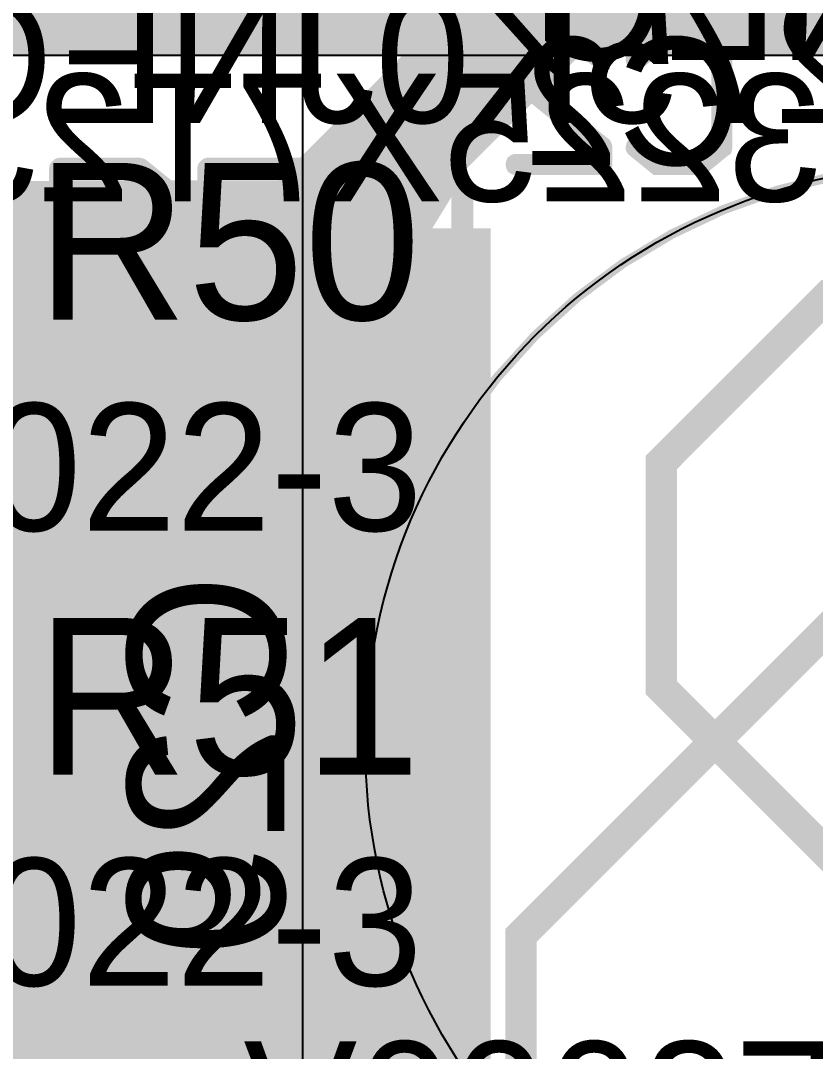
# Model space of a CAD drawing. Extents: x -2 to 260, y -54 to 137.
# Drawn here: x 201 to 213.67, y 52.88 to 69.31 of the extents above; entities that cross this region are included whole.
import ezdxf
from ezdxf.enums import TextEntityAlignment as Align

# ---------------------------------------------------------------- set-up
doc = ezdxf.new("R2010")
doc.units = 0
doc.header["$MEASUREMENT"] = 0
for name, color, linetype in [('ASSEMBLY_OUTLINES_BTM', 191, 'CONTINUOUS'), ('ASSEMBLY_OUTLINES_TOP', 102, 'CONTINUOUS'), ('ASSEMBLY_PART_NUMBERS_BTM', 191, 'CONTINUOUS'), ('ASSEMBLY_PART_NUMBERS_TOP', 102, 'CONTINUOUS'), ('GENERATED_SILKSCREEN_BTM', 255, 'CONTINUOUS'), ('GENERATED_SILKSCREEN_TOP', 140, 'CONTINUOUS'), ('PLACEMENT_OUTLINES_BTM', 222, 'CONTINUOUS'), ('PLANE_DATA_LAYER_BOTTOM', 230, 'CONTINUOUS'), ('PLANE_SHAPES_LAYER_BOTTOM', 230, 'CONTINUOUS'), ('SILKSCREEN_OUTLINES_BTM', 211, 'CONTINUOUS'), ('SILKSCREEN_REF_DES_BTM', 211, 'CONTINUOUS'), ('SILKSCREEN_REF_DES_TOP', 150, 'CONTINUOUS'), ('TRACES_LAYER_BOTTOM', 230, 'CONTINUOUS'), ('TRACES_LAYER_TOP', 150, 'CONTINUOUS')]:
    doc.layers.add(name, color=color, linetype=linetype)
doc.styles.add('VERIBEST_GERBER_0', font='txt')

msp = doc.modelspace()

# ---------------------------------------------------------------- hatches: boundary and pattern name
at = {"layer": 'PLANE_DATA_LAYER_BOTTOM'}
h = msp.add_hatch(color=256, dxfattribs=at)
h.paths.add_polyline_path([(215, 72.9262, -0.414213562), (214.9238, 72.85), (213.75, 72.85, 0.414213562), (213.05, 72.15), (213.05, 69.85, 0.414213562), (213.75, 69.15), (214.9238, 69.15, -0.414213562), (215, 69.0738), (215, 68.8262, -0.414213562), (214.9238, 68.75), (199.5762, 68.75, -0.414213562), (199.5, 68.8262), (199.5, 76.749996), (199.499997, 76.750001), (197.750002, 78.499998, 0.207684346), (197.749996, 78.5), (192.000004, 78.5, 0.207684346), (191.999998, 78.499998), (190.250002, 76.750002), (190.25, 76.749996), (190.25, 69.8262, -0.414213562), (190.1738, 69.75), (171.4262, 69.75, -0.414213562), (171.35, 69.8262), (171.35, 71, 0.414213562), (170.65, 71.7), (168.35, 71.7, 0.414213562), (167.65, 71), (167.65, 69.8262, -0.414213562), (167.5738, 69.75), (162.1762, 69.75, -0.414213562), (162.1, 69.8262), (162.1, 71, 0.414213562), (161.4, 71.7), (159.1, 71.7, 0.414213562), (158.4, 71), (158.4, 69.8262, -0.414213562), (158.3238, 69.75), (133.9262, 69.75, -0.414213562), (133.85, 69.8262), (133.85, 70.75, 0.414213562), (133.15, 71.45), (130.85, 71.45, 0.414213562), (130.15, 70.75), (130.15, 69.8262, -0.414213562), (130.0738, 69.75), (123.4262, 69.75, -0.414213562), (123.35, 69.8262), (123.35, 70.75, 0.414213562), (122.65, 71.45), (120.35, 71.45, 0.414213562), (119.65, 70.75), (119.65, 69.549999, 0.035735183), (119.657133, 69.450323, -0.035737133), (119.65791, 69.439472), (119.65791, 69.439471, -0.198909956), (119.635592, 69.38559), (98.750002, 48.500002), (98.75, 48.499996), (98.750002, 29.281565), (98.750002, 29.281564, -0.198909956), (98.727684, 29.227683), (93.000002, 23.500002), (93, 23.499996), (93, 12.5762, -0.414213562), (92.9238, 12.5), (89.5762, 12.5, -0.414213562), (89.5, 12.5762), (89.5, 23.499996), (89.499997, 23.500001), (83.77232, 29.227678, -0.198909956), (83.750002, 29.281559), (83.750002, 29.28156), (83.75, 46.499996), (83.749997, 46.500001), (60.500002, 69.749998, 0.207684346), (60.499996, 69.75), (57.4262, 69.75, -0.414213562), (57.35, 69.8262), (57.35, 70.75, 0.414213562), (56.65, 71.45), (54.35, 71.45, 0.414213562), (53.65, 70.75), (53.65, 69.826201, -0.414213562), (53.5738, 69.750001), (48.4262, 69.750001, -0.414213562), (48.35, 69.826201), (48.35, 70.75, 0.414213562), (47.65, 71.45), (45.35, 71.45, 0.414213562), (44.65, 70.75), (44.65, 69.826202, -0.414213562), (44.5738, 69.750002), (43.53156, 69.750002, -0.198913366), (43.477678, 69.77232), (43.02232, 70.227678, -0.198909956), (43.000002, 70.281559), (43.000002, 91.218441, -0.198909956), (43.02232, 91.272322), (43.727678, 91.97768, -0.198913366), (43.78156, 91.999998), (44.3238, 91.999998, -0.414213562), (44.4, 91.923798), (44.4, 90.75, 0.414213562), (45.1, 90.05), (47.4, 90.05, 0.414213562), (48.1, 90.75), (48.1, 91.923798, -0.414213562), (48.1762, 91.999998), (53.5738, 91.999998, -0.414213562), (53.65, 91.923798), (53.65, 90.75, 0.414213562), (54.35, 90.05), (56.65, 90.05, 0.414213562), (57.35, 90.75), (57.35, 91.923798, -0.414213562), (57.4262, 91.999998), (64.797837, 91.999998), (81, 91.999999), (81.5738, 91.999999, -0.414213562), (81.65, 91.923799), (81.65, 91, 0.414213562), (82.35, 90.3), (84.65, 90.3, 0.414213562), (85.35, 91), (85.35, 91.923799, -0.414213562), (85.4262, 91.999999), (92.0738, 91.999999, -0.414213562), (92.15, 91.923799), (92.15, 91, 0.414213562), (92.85, 90.3), (95.15, 90.3, 0.414213562), (95.85, 91), (95.85, 91.923799, -0.414213562), (95.9262, 91.999999), (119.5738, 91.999999, -0.414213562), (119.65, 91.923799), (119.65, 91, 0.414213562), (120.35, 90.3), (122.65, 90.3, 0.414213562), (123.35, 91), (123.35, 91.923799, -0.414213562), (123.4262, 91.999999), (130.0738, 91.999999, -0.414213562), (130.15, 91.923799), (130.15, 91, 0.414213562), (130.85, 90.3), (133.15, 90.3, 0.414213562), (133.85, 91), (133.85, 91.923799, -0.414213562), (133.9262, 91.999999), (140.797837, 91.999999), (158.3238, 92, -0.414213562), (158.4, 91.9238), (158.4, 91, 0.414213562), (159.1, 90.3), (161.4, 90.3, 0.414213562), (162.1, 91), (162.1, 91.9238, -0.414213562), (162.1762, 92), (167.8238, 92, -0.414213562), (167.9, 91.9238), (167.9, 91, 0.414213562), (168.6, 90.3), (170.9, 90.3, 0.414213562), (171.6, 91), (171.6, 91.9238, -0.414213562), (171.6762, 92), (190.249996, 92, 0.207684346), (190.250002, 92.000002), (193.227679, 94.977682, -0.198913366), (193.281561, 95), (198.71844, 94.999998, -0.198913366), (198.772322, 94.97768), (201.22768, 92.522322, -0.198909956), (201.249998, 92.468441), (201.249998, 92.46844), (201.25, 87.000004), (201.250003, 86.999999), (209, 79.25), (209.749998, 78.500002, 0.207684346), (209.750004, 78.5), (214.21844, 78.499998, -0.198913366), (214.272322, 78.47768), (214.977682, 77.77232, -0.198909956), (215, 77.718439)], flags=0)
h.paths.add_polyline_path([(64.797837, 81, -1), (75.202163, 81, -1)], flags=0)
h.paths.add_polyline_path([(89.98, 14.19, -1), (92.68, 14.19, -1)], flags=0)
h.paths.add_polyline_path([(89.98, 18, -1), (92.68, 18, -1)], flags=0)
h.paths.add_polyline_path([(89.98, 21.81, -1), (92.68, 21.81, -1)], flags=0)
h.paths.add_polyline_path([(96.999998, 65.249998), (97, 65.250004), (97, 68.249996), (96.999997, 68.250001), (95.622318, 69.62768, -0.198909956), (95.6, 69.681561), (95.6, 70.75, 0.414213562), (94.9, 71.45), (92.6, 71.45, 0.414213562), (91.9, 70.75), (91.9, 69.8262, -0.414213562), (91.8238, 69.75), (86.1762, 69.75, -0.414213562), (86.1, 69.8262), (86.1, 70.75, 0.414213562), (85.4, 71.45), (83.1, 71.45, 0.414213562), (82.4, 70.75), (82.4, 69.8262, -0.414213562), (82.3238, 69.75), (81.000008, 69.75, 0.414213562), (81, 69.749992), (81, 69.250008, 0.414213562), (81.000008, 69.25), (82.316036, 69.249998, -0.414213562), (82.392236, 69.173798), (82.392236, 69.173797, -0.198909956), (82.369918, 69.119916), (81.000002, 67.750002), (81, 67.749996), (81, 65.250004), (81.000003, 65.249999), (82.499998, 63.750002, 0.207684346), (82.500004, 63.75), (85.4238, 63.75, -0.414213562), (85.5, 63.6738), (85.5, 53.500008, 0.414213562), (85.500008, 53.5), (92.749992, 53.5, 0.414213562), (92.75, 53.500008), (92.75, 63.6738, -0.414213562), (92.8262, 63.75), (95.499996, 63.75, 0.207684346), (95.500002, 63.750002)], flags=0)
h.paths.add_polyline_path([(102.797837, 81, -1), (113.202163, 81, -1)], flags=0)
h.paths.add_polyline_path([(140.797837, 81, -1), (151.202163, 81, -1)], flags=0)
h.paths.add_polyline_path([(173.797837, 81, -1), (184.202163, 81, -1)], flags=0)
h.paths.add_polyline_path([(209, 71, -1), (212.5, 71, -1)], flags=0)
h.paths.add_polyline_path([(213.1, 73.15, 0.414213562), (213.8, 73.85), (213.8, 75.15, 0.414213562), (213.1, 75.85), (209.9, 75.85, 0.414213562), (209.2, 75.15), (209.2, 73.85, 0.414213562), (209.9, 73.15)], flags=0)
h = msp.add_hatch(color=256, dxfattribs=at)
h.paths.add_polyline_path([(208.5, 52.5762, -0.414213562), (208.4238, 52.5), (202.000004, 52.5, 0.207684346), (201.999998, 52.499998), (198.272322, 48.77232, -0.198913366), (198.21844, 48.750002), (186.750004, 48.75, 0.207684346), (186.749998, 48.749998), (179.772321, 41.772318, -0.198913366), (179.718439, 41.75), (121.30525, 41.75, -0.273000489), (121.238553, 41.789349, 0.58997023), (114.761447, 41.789349, -0.273000489), (114.69475, 41.75), (102.5762, 41.75, -0.414213562), (102.5, 41.8262), (102.500002, 48.46844), (102.500002, 48.468441, -0.198909956), (102.52232, 48.522322), (115.227678, 61.22768, -0.198913366), (115.28156, 61.249998), (124.9, 61.249999), (125.0738, 61.249999, -0.414213562), (125.15, 61.173799), (125.15, 60, 0.414213562), (125.85, 59.3), (128.15, 59.3, 0.414213562), (128.85, 60), (128.85, 61.1738, -0.414213562), (128.9262, 61.25), (132.249996, 61.25, 0.207684346), (132.250002, 61.250002), (137.477679, 66.477682, -0.198913366), (137.531561, 66.5), (155.468438, 66.5, -0.198913366), (155.52232, 66.477682), (160.749998, 61.250002, 0.207684346), (160.750004, 61.25), (163.0738, 61.25, -0.414213562), (163.15, 61.1738), (163.15, 60, 0.414213562), (163.85, 59.3), (166.15, 59.3, 0.414213562), (166.85, 60), (166.85, 61.1738, -0.414213562), (166.9262, 61.25), (170.249996, 61.25, 0.207684346), (170.250002, 61.250002), (174.977679, 65.977682, -0.198913366), (175.031561, 66), (208.4238, 66, -0.414213562), (208.5, 65.9238)], flags=0)
h.paths.add_polyline_path([(104.3, 48, -1), (111.7, 48, -1)], flags=0)
h.paths.add_polyline_path([(124.9, 57, -1), (129.1, 57, -1)], flags=0)
h.paths.add_polyline_path([(140.75, 48, -1), (151.25, 48, -1)], flags=0)
h.paths.add_polyline_path([(162.9, 57, -1), (167.1, 57, -1)], flags=0)
at = {"layer": 'PLANE_SHAPES_LAYER_BOTTOM'}
msp.add_hatch(color=256, dxfattribs=at).paths.add_polyline_path([(215, 68.75), (199.5, 68.75), (199.5, 78.5), (214.25, 78.5), (215, 77.75)], flags=0)
h = msp.add_hatch(color=256, dxfattribs=at)
h.paths.add_polyline_path([(208.5, 59), (198.25, 48.75), (179.75, 48.75), (179.75, 41.75), (102.5, 41.75), (102.5, 48.5), (115.25, 61.25), (208.5, 61.25)])
h.paths.add_polyline_path([(140.75, 48, -1), (151.25, 48, -1)], flags=0)

# ---------------------------------------------------------------- linework, layer by layer
at = {"layer": 'ASSEMBLY_OUTLINES_BTM'}
msp.add_circle((215.75, 57.75), 9.25, dxfattribs=at)
at = {"layer": 'ASSEMBLY_OUTLINES_TOP'}
msp.add_lwpolyline([(30.5, -7), (30.5, 128), (205.5, 128), (205.5, -7)], close=True, dxfattribs=at)
at = {"layer": 'GENERATED_SILKSCREEN_BTM'}
for points, const_width in [([(209.214256, 68.997328), (208.87288, 68.718944), (208.866784, 68.708784), (208.864752, 68.700656), (208.860688, 68.69456), (208.858656, 68.686432), (208.858656, 68.408048), (208.860688, 68.39992), (208.864752, 68.387728), (208.866784, 68.377568), (208.87288, 68.373504), (210.226192, 67.274192), (210.226192, 67.056768), (208.899296, 67.056768), (208.885072, 67.052704), (208.87288, 67.044576), (208.866784, 67.030352), (208.864752, 67.014096), (208.866784, 66.999872), (208.87288, 66.985648), (208.885072, 66.97752), (208.899296, 66.973456), (210.268864, 66.973456), (210.28512, 66.97752), (210.29528, 66.98768), (210.30544, 66.99784), (210.309504, 67.014096), (210.309504, 67.29248), (210.307472, 67.298576), (210.303408, 67.3128), (210.299344, 67.318896), (210.297312, 67.32296), (210.291216, 67.327024), (208.939936, 68.428368), (208.939936, 68.666112), (209.256928, 68.922144), (209.913264, 68.922144), (210.24448, 68.651888), (210.258704, 68.647824), (210.272928, 68.649856), (210.28512, 68.655952), (210.29528, 68.668144), (210.301376, 68.680336), (210.303408, 68.69456), (210.301376, 68.708784), (210.297312, 68.71488), (210.291216, 68.718944), (209.94984, 68.997328), (209.941712, 68.99936), (209.937648, 69.001392), (209.933584, 69.003424), (209.925456, 69.005456), (209.240672, 69.005456), (209.232544, 69.003424), (209.22848, 69.001392), (209.222384, 68.99936), (209.214256, 68.997328)], 0.254), ([(211.866016, 66.981584), (212.207392, 67.259968), (212.217552, 67.266064), (212.219584, 67.274192), (212.223648, 67.28232), (212.22568, 67.29248), (212.22568, 68.686432), (212.223648, 68.696592), (212.219584, 68.70472), (212.21552, 68.708784), (212.213488, 68.712848), (212.209424, 68.718944), (211.866016, 68.997328), (211.85992, 68.99936), (211.853824, 69.001392), (211.851792, 69.003424), (211.843664, 69.005456), (211.15888, 69.005456), (211.14872, 69.003424), (211.144656, 69.001392), (211.13856, 68.99936), (211.132464, 68.997328), (210.789056, 68.718944), (210.780928, 68.708784), (210.776864, 68.692528), (210.778896, 68.680336), (210.78296, 68.670176), (210.789056, 68.662048), (210.799216, 68.65392), (210.809376, 68.647824), (210.819536, 68.645792), (210.829696, 68.645792), (210.837824, 68.651888), (211.173104, 68.922144), (211.82944, 68.922144), (212.142368, 68.666112), (212.142368, 67.3128), (211.82944, 67.056768), (211.173104, 67.056768), (210.837824, 67.327024), (210.829696, 67.331088), (210.819536, 67.33312), (210.809376, 67.331088), (210.799216, 67.324992), (210.789056, 67.316864), (210.78296, 67.306704), (210.778896, 67.294512), (210.776864, 67.28232), (210.780928, 67.270128), (210.789056, 67.259968), (211.132464, 66.981584), (211.140592, 66.97752), (211.142624, 66.975488), (211.14872, 66.975488), (211.150752, 66.973456), (211.152784, 66.973456), (211.15888, 66.973456), (211.843664, 66.973456), (211.851792, 66.975488), (211.85992, 66.97752), (211.866016, 66.981584)], 0.254), ([(205.19, 59.71875), (204.8475, 60.13875), (204.84, 60.15125), (204.83, 60.15375), (204.82, 60.15875), (204.8075, 60.16125), (203.0925, 60.16125), (203.08, 60.15875), (203.07, 60.15375), (203.065, 60.14875), (203.06, 60.14625), (203.0525, 60.13875), (202.71, 59.71875), (202.7075, 59.71125), (202.705, 59.70375), (202.7025, 59.70125), (202.7, 59.69125), (202.7, 58.84875), (202.7025, 58.83625), (202.705, 58.83125), (202.7075, 58.82375), (202.71, 58.81625), (203.0525, 58.39375), (203.065, 58.38375), (203.085, 58.37875), (203.0975, 58.38125), (203.1125, 58.38625), (203.1225, 58.39375), (203.1325, 58.40625), (203.14, 58.41875), (203.1425, 58.43125), (203.1425, 58.44375), (203.135, 58.45375), (202.8025, 58.86625), (202.8025, 59.67375), (203.1175, 60.05875), (204.7825, 60.05875), (205.0975, 59.67375), (205.0975, 58.86625), (204.765, 58.45375), (204.76, 58.44375), (204.7575, 58.43125), (204.76, 58.41875), (204.7675, 58.40625), (204.7775, 58.39375), (204.79, 58.38625), (204.8025, 58.38125), (204.82, 58.37875), (204.835, 58.38375), (204.8475, 58.39375), (205.19, 58.81625), (205.195, 58.82625), (205.1975, 58.82875), (205.1975, 58.83625), (205.2, 58.83875), (205.2, 58.84125), (205.2, 58.84875), (205.2, 59.69125), (205.1975, 59.70125), (205.195, 59.71125), (205.19, 59.71875)], 0.25), ([(202.71, 56.45625), (203.0525, 56.03625), (203.065, 56.02875), (203.075, 56.02625), (203.0825, 56.02125), (203.0925, 56.01875), (203.435, 56.01875), (203.4425, 56.02125), (203.46, 56.02625), (203.4725, 56.02875), (203.4775, 56.03625), (204.83, 57.70125), (205.0975, 57.70125), (205.0975, 56.06875), (205.1025, 56.05125), (205.1125, 56.03625), (205.13, 56.02875), (205.15, 56.02625), (205.1675, 56.02875), (205.185, 56.03625), (205.195, 56.05125), (205.2, 56.06875), (205.2, 57.75375), (205.195, 57.77375), (205.1825, 57.78625), (205.17, 57.79875), (205.15, 57.80375), (204.8075, 57.80375), (204.8, 57.80125), (204.7825, 57.79625), (204.775, 57.79125), (204.77, 57.78625), (204.765, 57.78125), (203.41, 56.11875), (203.1175, 56.11875), (202.8025, 56.50875), (202.8025, 57.31625), (203.135, 57.72375), (203.14, 57.74125), (203.1375, 57.75625), (203.13, 57.77375), (203.115, 57.78375), (203.1, 57.79375), (203.0825, 57.79625), (203.065, 57.79375), (203.0525, 57.78125), (202.71, 57.36125), (202.7075, 57.35125), (202.705, 57.34375), (202.7025, 57.34125), (202.7, 57.33125), (202.7, 56.48875), (202.7025, 56.47875), (202.7025, 56.47625), (202.705, 56.47375), (202.7075, 56.46625), (202.71, 56.45625)], 0.25), ([(205.19, 54.99875), (204.8475, 55.41875), (204.835, 55.43125), (204.82, 55.43375), (204.8025, 55.43125), (204.785, 55.42125), (204.7725, 55.41125), (204.7625, 55.39375), (204.76, 55.37875), (204.765, 55.36125), (205.0975, 54.95375), (205.0975, 54.14625), (204.7825, 53.75625), (203.885, 53.75625), (204.16, 54.09625), (204.165, 54.10625), (204.1675, 54.10875), (204.17, 54.11625), (204.17, 54.12625), (204.17, 54.96875), (204.17, 54.97875), (204.165, 54.99375), (204.16, 54.99875), (203.82, 55.41875), (203.8175, 55.42375), (203.8125, 55.42875), (203.805, 55.43375), (203.7875, 55.43875), (203.7775, 55.44125), (203.0925, 55.44125), (203.08, 55.43875), (203.07, 55.43375), (203.0625, 55.42875), (203.06, 55.42375), (203.0525, 55.41875), (202.71, 54.99875), (202.7075, 54.98875), (202.705, 54.98125), (202.7025, 54.97875), (202.7, 54.96875), (202.7, 54.12625), (202.7025, 54.11625), (202.7025, 54.11375), (202.705, 54.11125), (202.7075, 54.10375), (202.71, 54.09375), (203.0525, 53.67375), (203.065, 53.66625), (203.075, 53.66375), (203.0825, 53.65875), (203.0925, 53.65625), (204.8075, 53.65625), (204.815, 53.65875), (204.8325, 53.66375), (204.8375, 53.66625), (204.8475, 53.67375), (205.19, 54.09375), (205.195, 54.10625), (205.1975, 54.10875), (205.1975, 54.11375), (205.2, 54.11875), (205.2, 54.12125), (205.2, 54.12625), (205.2, 54.96875), (205.1975, 54.97875), (205.195, 54.98875), (205.19, 54.99875)], 0.25), ([(203.1175, 55.33875), (203.7525, 55.33875), (204.07, 54.95375), (204.07, 54.14625), (203.7525, 53.75625), (203.1175, 53.75625), (202.8025, 54.14625), (202.8025, 54.95375), (203.1175, 55.33875)], 0.25)]:
    msp.add_lwpolyline(points, dxfattribs=dict(at, const_width=const_width))
at = {"layer": 'GENERATED_SILKSCREEN_BTM', "const_width": 0.15}
msp.add_lwpolyline([(206.5, 57.75, -1), (225, 57.75, -1)], format="xyb", close=True, dxfattribs=at)
msp.add_lwpolyline([(206.5, 57.75, -1), (225, 57.75, -1)], format="xyb", close=True, dxfattribs=at)
at = {"layer": 'GENERATED_SILKSCREEN_TOP', "const_width": 0.25}
for points in [[(203.35625, 66.0475), (203.36375, 66.0525), (203.36625, 66.065), (203.37375, 66.0775), (203.37375, 66.09), (203.37375, 66.605), (203.37375, 66.6175), (203.36625, 66.625), (203.36625, 66.6325), (203.36375, 66.635), (203.36125, 66.6375), (203.35625, 66.6425), (202.93125, 66.9875), (202.91875, 66.9925), (202.90875, 66.995), (202.89875, 66.9975), (201.63875, 66.9975), (201.61625, 66.9925), (201.60125, 66.98), (201.58875, 66.965), (201.58375, 66.9475), (201.58375, 64.5475), (201.58875, 64.5275), (201.60125, 64.515), (201.61625, 64.5075), (201.63375, 64.505), (201.65375, 64.5075), (201.67125, 64.515), (201.68375, 64.5275), (201.68875, 64.5475), (201.68875, 65.6975), (202.86375, 65.6975), (203.27375, 64.5325), (203.28375, 64.515), (203.30125, 64.505), (203.32125, 64.5025), (203.33625, 64.5075), (203.35125, 64.515), (203.36375, 64.5275), (203.37125, 64.545), (203.36625, 64.565), (202.95625, 65.73), (203.35625, 66.0475)], [(201.68875, 66.895), (202.88375, 66.895), (203.27375, 66.58), (203.27375, 66.115), (202.88375, 65.7975), (201.68875, 65.7975), (201.68875, 66.895)], [(204.41875, 66.1375), (204.40875, 66.135), (204.40125, 66.1325), (204.39125, 66.1275), (204.05125, 65.8525), (204.05125, 66.895), (205.68375, 66.895), (205.70125, 66.9), (205.71625, 66.91), (205.72375, 66.9275), (205.72625, 66.945), (205.72375, 66.965), (205.71625, 66.98), (205.70125, 66.9925), (205.68375, 66.9975), (203.99625, 66.9975), (203.97875, 66.9925), (203.96375, 66.98), (203.95125, 66.965), (203.94625, 66.9475), (203.94625, 65.745), (203.94875, 65.7275), (203.95625, 65.715), (203.96625, 65.7075), (203.98375, 65.7025), (203.99625, 65.6975), (204.00625, 65.695), (204.01875, 65.6975), (204.02875, 65.705), (204.43625, 66.0375), (205.24375, 66.0375), (205.63375, 65.72), (205.63375, 64.915), (205.24375, 64.6025), (204.43625, 64.6025), (204.02875, 64.9325), (204.01125, 64.94), (203.99625, 64.94), (203.98125, 64.93), (203.96625, 64.9175), (203.95625, 64.9), (203.95375, 64.8825), (203.95625, 64.865), (203.96875, 64.8525), (204.39125, 64.5075), (204.39875, 64.5025), (204.40875, 64.5025), (204.41875, 64.4975), (205.26125, 64.4975), (205.26875, 64.4975), (205.27125, 64.5), (205.27375, 64.5), (205.27875, 64.5025), (205.28375, 64.5025), (205.29375, 64.5075), (205.71625, 64.8525), (205.72375, 64.86), (205.72625, 64.865), (205.73125, 64.88), (205.73375, 64.89), (205.73375, 65.745), (205.73125, 65.755), (205.72625, 65.77), (205.72625, 65.775), (205.72375, 65.7775), (205.71875, 65.7825), (205.71625, 65.7875), (205.29375, 66.1275), (205.28125, 66.1325), (205.27125, 66.135), (205.26125, 66.1375), (204.41875, 66.1375)], [(206.33375, 66.645), (206.75375, 66.9875), (206.76375, 66.99), (206.77125, 66.9925), (206.77375, 66.995), (206.78375, 66.9975), (207.62625, 66.9975), (207.63625, 66.995), (207.63875, 66.995), (207.64125, 66.9925), (207.64875, 66.99), (207.65875, 66.9875), (208.07875, 66.645), (208.08625, 66.6325), (208.08875, 66.6225), (208.09375, 66.615), (208.09625, 66.605), (208.09625, 64.89), (208.09375, 64.8825), (208.08875, 64.865), (208.08625, 64.86), (208.07875, 64.85), (207.65875, 64.5075), (207.64875, 64.505), (207.64375, 64.5025), (207.63875, 64.5), (207.63375, 64.4975), (207.62625, 64.4975), (206.78375, 64.4975), (206.77375, 64.5), (206.76375, 64.5025), (206.75375, 64.5075), (206.33375, 64.85), (206.32875, 64.855), (206.32375, 64.8575), (206.31875, 64.865), (206.31375, 64.8825), (206.31125, 64.89), (206.31125, 66.605), (206.31375, 66.615), (206.31875, 66.6225), (206.32375, 66.6325), (206.33375, 66.645)], [(206.41375, 66.58), (206.41375, 64.915), (206.56125, 64.79), (207.77125, 66.7625), (207.60625, 66.895), (206.79875, 66.895), (206.41375, 66.58)], [(206.64125, 64.725), (206.79875, 64.6), (207.60625, 64.6), (207.99625, 64.915), (207.99625, 66.58), (207.84875, 66.6975), (206.64125, 64.725)], [(203.3575, 58.7975), (203.365, 58.8025), (203.3675, 58.815), (203.375, 58.8275), (203.375, 58.84), (203.375, 59.355), (203.375, 59.3675), (203.3675, 59.375), (203.3675, 59.3825), (203.365, 59.385), (203.3625, 59.3875), (203.3575, 59.3925), (202.9325, 59.7375), (202.92, 59.7425), (202.91, 59.745), (202.9, 59.7475), (201.64, 59.7475), (201.6175, 59.7425), (201.6025, 59.73), (201.59, 59.715), (201.585, 59.6975), (201.585, 57.2975), (201.59, 57.2775), (201.6025, 57.265), (201.6175, 57.2575), (201.635, 57.255), (201.655, 57.2575), (201.6725, 57.265), (201.685, 57.2775), (201.69, 57.2975), (201.69, 58.4475), (202.865, 58.4475), (203.275, 57.2825), (203.285, 57.265), (203.3025, 57.255), (203.3225, 57.2525), (203.3375, 57.2575), (203.3525, 57.265), (203.365, 57.2775), (203.3725, 57.295), (203.3675, 57.315), (202.9575, 58.48), (203.3575, 58.7975)], [(204.42, 58.8875), (204.41, 58.885), (204.4025, 58.8825), (204.3925, 58.8775), (204.0525, 58.6025), (204.0525, 59.645), (205.685, 59.645), (205.7025, 59.65), (205.7175, 59.66), (205.725, 59.6775), (205.7275, 59.695), (205.725, 59.715), (205.7175, 59.73), (205.7025, 59.7425), (205.685, 59.7475), (203.9975, 59.7475), (203.98, 59.7425), (203.965, 59.73), (203.9525, 59.715), (203.9475, 59.6975), (203.9475, 58.495), (203.95, 58.4775), (203.9575, 58.465), (203.9675, 58.4575), (203.985, 58.4525), (203.9975, 58.4475), (204.0075, 58.445), (204.02, 58.4475), (204.03, 58.455), (204.4375, 58.7875), (205.245, 58.7875), (205.635, 58.47), (205.635, 57.665), (205.245, 57.3525), (204.4375, 57.3525), (204.03, 57.6825), (204.0125, 57.69), (203.9975, 57.69), (203.9825, 57.68), (203.9675, 57.6675), (203.9575, 57.65), (203.955, 57.6325), (203.9575, 57.615), (203.97, 57.6025), (204.3925, 57.2575), (204.4, 57.2525), (204.41, 57.2525), (204.42, 57.2475), (205.2625, 57.2475), (205.27, 57.2475), (205.2725, 57.25), (205.275, 57.25), (205.28, 57.2525), (205.285, 57.2525), (205.295, 57.2575), (205.7175, 57.6025), (205.725, 57.61), (205.7275, 57.615), (205.7325, 57.63), (205.735, 57.64), (205.735, 58.495), (205.7325, 58.505), (205.7275, 58.52), (205.7275, 58.525), (205.725, 58.5275), (205.72, 58.5325), (205.7175, 58.5375), (205.295, 58.8775), (205.2825, 58.8825), (205.2725, 58.885), (205.2625, 58.8875), (204.42, 58.8875)], [(206.6725, 57.35), (206.6525, 57.345), (206.6425, 57.335), (206.635, 57.3175), (206.6325, 57.2975), (206.635, 57.28), (206.6425, 57.2625), (206.6525, 57.25), (206.6725, 57.2475), (207.6475, 57.2475), (207.665, 57.25), (207.68, 57.2625), (207.6875, 57.28), (207.69, 57.2975), (207.6875, 57.3175), (207.68, 57.335), (207.665, 57.345), (207.6475, 57.35), (207.2075, 57.35), (207.2075, 59.6975), (207.205, 59.715), (207.1975, 59.7275), (207.185, 59.735), (207.1675, 59.7375), (207.155, 59.74), (207.1425, 59.74), (207.1325, 59.735), (207.1225, 59.725), (206.635, 59.04), (206.6275, 59.0225), (206.6275, 59.005), (206.635, 58.99), (206.6475, 58.9775), (206.6625, 58.9675), (206.68, 58.9625), (206.69, 58.9625), (206.6975, 58.965), (206.71, 58.98), (207.11, 59.54), (207.11, 57.35), (206.6725, 57.35)], [(201.69, 59.645), (202.885, 59.645), (203.275, 59.33), (203.275, 58.865), (202.885, 58.5475), (201.69, 58.5475), (201.69, 59.645)]]:
    msp.add_lwpolyline(points, dxfattribs=at)
at = {"layer": 'PLACEMENT_OUTLINES_BTM'}
msp.add_circle((215.75, 57.75), 9.25, dxfattribs=at)
at = {"layer": 'PLANE_SHAPES_LAYER_BOTTOM'}
msp.add_lwpolyline([(215, 68.75), (199.5, 68.75), (199.5, 78.5), (214.25, 78.5), (215, 77.75)], close=True, dxfattribs=at)
for points in [[(175, 61.25), (208.5, 61.25), (175, 66), (208.5, 66)], [(200.5, 52.5), (208.5, 52.5), (200.5, 59), (208.5, 59)]]:
    msp.add_solid(points, dxfattribs=at)
at = {"layer": 'SILKSCREEN_OUTLINES_BTM'}
msp.add_circle((215.75, 57.75), 9.25, dxfattribs=at)
msp.add_circle((215.75, 57.75), 9.25, dxfattribs=at)
at = {"layer": 'TRACES_LAYER_BOTTOM', "const_width": 0.5}
msp.add_lwpolyline([(215.75, 54), (214.848438, 54.901562), (214.848438, 55.047777), (211.218891, 58.677324), (211.218891, 62.266434), (213.874449, 64.921992), (221.605917, 64.921992), (223.598049, 66.914124), (224.614124, 66.914124), (224.614124, 66.964124), (225.25, 67.6)], dxfattribs=at)
at = {"layer": 'TRACES_LAYER_TOP'}
for points, const_width in [([(197, 65.75), (202.092348, 65.75), (202.103426, 65.761078), (205.511078, 65.761078), (210.75, 71)], 2), ([(215.75, 61.5), (208.983144, 54.733144), (208.983144, 28.342582), (211.325726, 26), (212.6, 26)], 0.5)]:
    msp.add_lwpolyline(points, dxfattribs=dict(at, const_width=const_width))

# ---------------------------------------------------------------- texts
at = {"layer": 'ASSEMBLY_PART_NUMBERS_BTM', "style": 'VERIBEST_GERBER_0', "text_generation_flag": 2}
for s, p in [('CRCW251275K0JNEG', (237.25, 70.71)), ('CRCW251275K0JNEG', (227.5, 69.71)), ('C3225X7T2J104K160AC', (215.75, 68.46)), ('ERJ-3EKF2000V', (225.25, 53.04))]:
    msp.add_text(s, height=2.032, dxfattribs=at).set_placement(p, align=Align.TOP_LEFT)
at = {"layer": 'ASSEMBLY_PART_NUMBERS_TOP', "style": 'VERIBEST_GERBER_0'}
for p in [(192, 63.21), (192, 55.96)]:
    msp.add_text('5-1879022-3', height=2.032, dxfattribs=at).set_placement(p, align=Align.TOP_LEFT)
at = {"layer": 'SILKSCREEN_REF_DES_BTM', "style": 'VERIBEST_GERBER_0', "text_generation_flag": 2}
msp.add_text('C2', height=2.032, dxfattribs=at).set_placement((212.5, 69.04), align=Align.TOP_LEFT)
msp.add_text('C29', height=2.5, rotation=90, dxfattribs=at).set_placement((202.71, 60.5), align=Align.TOP_LEFT)
at = {"layer": 'SILKSCREEN_REF_DES_TOP', "style": 'VERIBEST_GERBER_0'}
for s, p in [('R50', (201.25, 67.04)), ('R51', (201.25, 59.79))]:
    msp.add_text(s, height=2.5, dxfattribs=at).set_placement(p, align=Align.TOP_LEFT)

doc.saveas('drawing.dxf')
